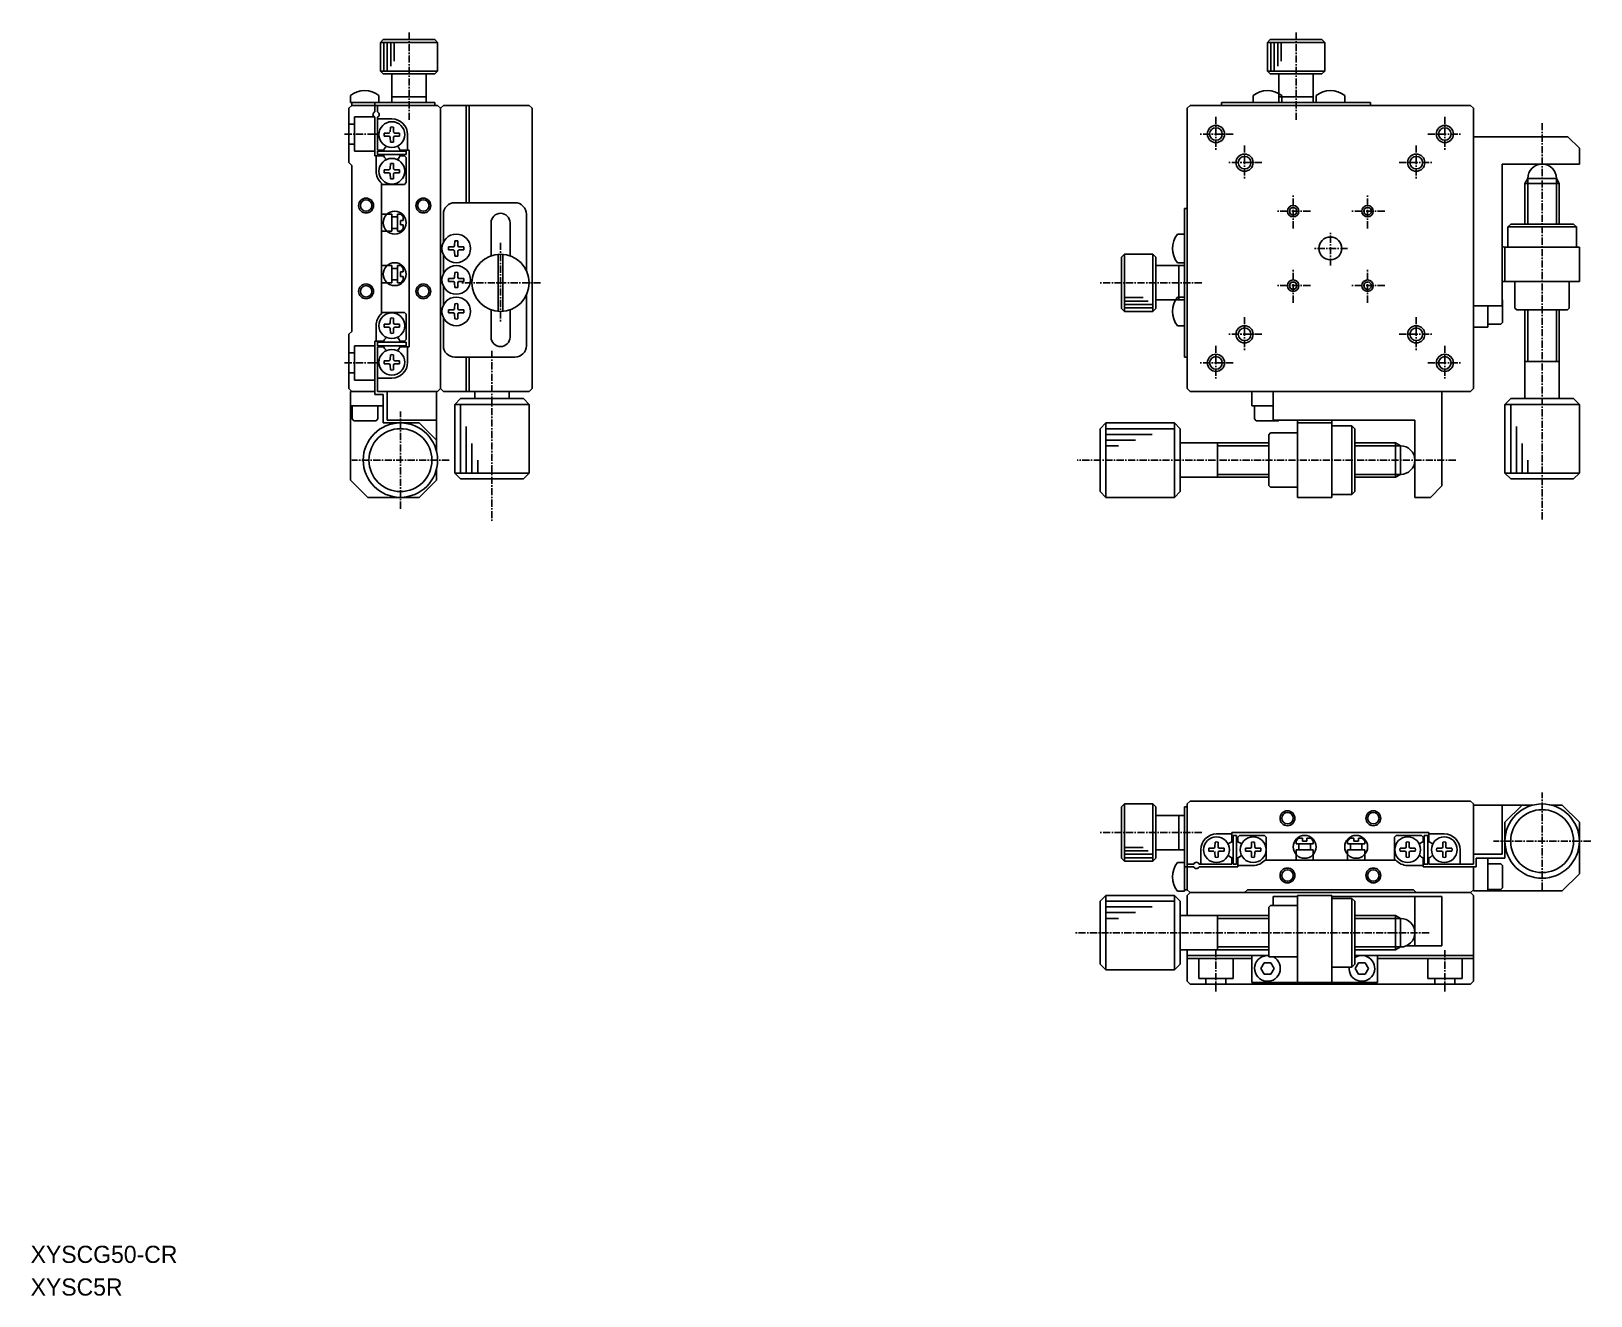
# Model space of a CAD drawing. Extents: x 132 to 404, y 7 to 228.
import ezdxf

# ---------------------------------------------------------------- set-up
doc = ezdxf.new("R2010")
doc.units = 0
doc.linetypes.add('CENTER', pattern=[2, 1.25, -0.25, 0.25, -0.25])
doc.layers.get('0').update_dxf_attribs({"linetype": 'CONTINUOUS'})
doc.layers.add('CENTER', color=1, linetype='CENTER')

msp = doc.modelspace()

# ---------------------------------------------------------------- linework, layer by layer
at = {"color": 7, "linetype": 'CONTINUOUS'}
for p, q in [((192.79, 225.67), (193.29, 226.17)), ((192.79, 220.67), (192.79, 225.67)), ((202.29, 226.17), (193.29, 226.17)), ((202.29, 226.17), (202.79, 225.67)), ((202.79, 220.67), (202.79, 225.67)), ((347.79, 225.67), (348.29, 226.17)), ((347.79, 220.67), (347.79, 225.67)), ((357.29, 226.17), (348.29, 226.17)), ((357.29, 226.17), (357.79, 225.67)), ((357.79, 220.67), (357.79, 225.67)), ((193.29, 220.17), (192.79, 220.67)), ((202.29, 220.17), (193.29, 220.17)), ((194.79, 215.17), (194.79, 220.17)), ((200.79, 215.17), (200.79, 220.17)), ((202.79, 220.67), (202.29, 220.17)), ((348.29, 220.17), (347.79, 220.67)), ((357.29, 220.17), (348.29, 220.17)), ((349.79, 215.17), (349.79, 220.17)), ((355.79, 215.17), (355.79, 220.17)), ((357.79, 220.67), (357.29, 220.17)), ((187.54, 215.17), (187.54, 216.39)), ((192.54, 215.17), (192.54, 216.39)), ((200.79, 216.17), (194.79, 216.17)), ((345.29, 215.17), (345.29, 216.39)), ((355.79, 216.17), (349.79, 216.17)), ((350.29, 215.17), (350.29, 216.39)), ((356.29, 215.17), (356.29, 216.39)), ((361.29, 215.17), (361.29, 216.39)), ((187.29, 214.17), (187.79, 214.67)), ((187.29, 214.17), (187.29, 204.67)), ((187.54, 215.17), (202.29, 215.17)), ((187.79, 215.17), (187.79, 214.67)), ((191.79, 214.67), (187.79, 214.67)), ((191.79, 215.17), (191.79, 213.53)), ((202.79, 214.67), (191.79, 214.67)), ((191.79, 205.87), (191.79, 212.61)), ((192.29, 214.67), (192.29, 213.53)), ((192.29, 206.87), (192.29, 212.61)), ((192.79, 214.67), (202.79, 214.67)), ((202.29, 215.17), (202.29, 214.67)), ((202.79, 214.67), (203.29, 214.17)), ((203.29, 214.17), (203.79, 214.67)), ((203.29, 214.17), (203.79, 214.67)), ((203.29, 214.17), (203.29, 165.17)), ((203.29, 214.17), (203.29, 204.67)), ((203.79, 214.67), (218.79, 214.67)), ((207.79, 214.67), (207.79, 197.67)), ((208.29, 214.67), (208.29, 197.67)), ((219.29, 214.17), (218.79, 214.67)), ((219.29, 165.17), (219.29, 214.17)), ((334.29, 214.67), (333.79, 214.17)), ((333.79, 214.17), (333.79, 165.17)), ((334.29, 214.67), (383.29, 214.67)), ((365.79, 215.17), (339.79, 215.17)), ((339.79, 215.17), (339.79, 214.67)), ((365.79, 215.17), (365.79, 214.67)), ((383.79, 214.17), (383.29, 214.67)), ((383.79, 165.17), (383.79, 214.17)), ((194.79, 212.32), (192.29, 212.32)), ((194.29, 209.84), (193.46, 209.83)), ((194.29, 209.84), (194.45, 209.92)), ((194.51, 210.05), (194.53, 210.89)), ((195.06, 210.05), (195.05, 210.89)), ((195.06, 210.05), (195.12, 209.92)), ((195.29, 209.84), (195.12, 209.92)), ((195.29, 209.84), (196.11, 209.83)), ((194.29, 209.3), (193.46, 209.31)), ((194.29, 209.3), (194.45, 209.22)), ((194.51, 209.09), (194.45, 209.22)), ((194.51, 209.09), (194.53, 208.25)), ((195.06, 209.09), (195.05, 208.25)), ((195.06, 209.09), (195.12, 209.22)), ((195.29, 209.3), (195.12, 209.22)), ((195.29, 209.3), (196.11, 209.31)), ((197.54, 209.57), (197.54, 206.87)), ((400.29, 209.17), (383.79, 209.17)), ((402.29, 207.17), (400.29, 209.17)), ((402.29, 207.17), (402.29, 204.42)), ((187.29, 204.67), (187.79, 204.17)), ((191.79, 205.87), (193.37, 205.87)), ((192.04, 203.17), (192.04, 205.87)), ((192.29, 206.87), (193.37, 206.87)), ((192.29, 206.67), (197.29, 206.67)), ((192.29, 206.67), (192.29, 206.07)), ((192.29, 206.07), (197.29, 206.07)), ((194.51, 203.65), (194.53, 204.49)), ((195.06, 203.65), (195.05, 204.49)), ((197.79, 206.87), (196.2, 206.87)), ((196.99, 205.87), (196.2, 205.87)), ((197.29, 205.57), (196.99, 205.87)), ((197.29, 206.07), (197.29, 206.67)), ((197.29, 201.17), (197.29, 205.57)), ((197.79, 172.47), (197.79, 206.87)), ((388.79, 204.42), (388.79, 179.67)), ((388.79, 204.42), (402.29, 204.42)), ((187.79, 204.17), (187.79, 175.17)), ((194.29, 203.44), (193.46, 203.43)), ((194.29, 202.9), (193.46, 202.91)), ((194.29, 203.44), (194.45, 203.52)), ((194.29, 202.9), (194.45, 202.82)), ((194.51, 203.65), (194.45, 203.52)), ((194.51, 202.69), (194.45, 202.82)), ((194.51, 202.69), (194.53, 201.85)), ((195.06, 202.69), (195.05, 201.85)), ((195.06, 203.65), (195.12, 203.52)), ((195.06, 202.69), (195.12, 202.82)), ((195.29, 203.44), (195.12, 203.52)), ((195.29, 202.9), (195.12, 202.82)), ((195.29, 203.44), (196.11, 203.43)), ((195.29, 202.9), (196.11, 202.91)), ((392.79, 201.05), (393.29, 201.92)), ((393.29, 201.92), (398.29, 201.92)), ((398.79, 201.05), (398.29, 201.92)), ((192.99, 178.25), (192.99, 201.09)), ((196.99, 200.87), (192.99, 200.87)), ((197.29, 201.17), (196.99, 200.87)), ((392.79, 201.05), (392.79, 193.92)), ((392.79, 201.05), (398.79, 201.05)), ((398.79, 201.05), (398.79, 193.92)), ((216.29, 197.67), (205.79, 197.67)), ((333.29, 196.67), (333.29, 170.67)), ((333.29, 196.67), (333.79, 196.67)), ((192.99, 195.67), (194.79, 195.67)), ((194.79, 195.67), (194.79, 192.67)), ((195.79, 195.17), (194.79, 195.17)), ((195.79, 195.67), (195.79, 192.67)), ((196.29, 195.67), (195.79, 195.67)), ((196.29, 195.67), (196.79, 195.17)), ((196.29, 193.77), (196.29, 194.57)), ((196.79, 194.57), (196.29, 194.57)), ((196.79, 193.77), (196.29, 193.77)), ((196.79, 194.57), (196.79, 195.17)), ((196.79, 193.17), (196.79, 193.77)), ((203.79, 195.67), (203.79, 190.76)), ((203.79, 194.67), (203.79, 190.76)), ((212.14, 188.31), (212.14, 194.17)), ((215.44, 188.45), (215.44, 194.17)), ((218.29, 195.67), (218.29, 185.85)), ((390.29, 193.92), (389.79, 193.42)), ((401.29, 193.92), (390.29, 193.92)), ((401.29, 193.92), (401.79, 193.42)), ((194.79, 192.67), (192.99, 192.67)), ((194.79, 193.17), (195.79, 193.17)), ((196.29, 192.67), (195.79, 192.67)), ((196.29, 192.67), (196.79, 193.17)), ((205.76, 190.17), (205.78, 190.99)), ((206.31, 190.17), (206.3, 190.99)), ((333.29, 192.17), (332.07, 192.17)), ((389.79, 193.42), (389.79, 189.92)), ((401.79, 193.42), (401.79, 189.92)), ((203.79, 188.58), (203.79, 185.26)), ((205.55, 189.94), (204.71, 189.93)), ((205.55, 189.4), (204.71, 189.41)), ((205.55, 189.94), (205.69, 190)), ((205.55, 189.4), (205.69, 189.34)), ((205.76, 190.17), (205.69, 190)), ((205.76, 189.17), (205.69, 189.34)), ((205.76, 189.17), (205.78, 188.35)), ((206.31, 189.17), (206.3, 188.35)), ((206.31, 190.17), (206.38, 190)), ((206.31, 189.17), (206.38, 189.34)), ((206.52, 189.94), (206.38, 190)), ((206.52, 189.4), (206.38, 189.34)), ((206.52, 189.94), (207.36, 189.93)), ((206.52, 189.4), (207.36, 189.41)), ((213.39, 178.69), (213.39, 188.65)), ((214.19, 178.69), (214.19, 188.65)), ((322.29, 188.17), (322.79, 188.67)), ((322.29, 188.17), (322.29, 179.17)), ((327.79, 188.67), (322.79, 188.67)), ((327.79, 188.67), (328.29, 188.17)), ((328.29, 188.17), (328.29, 179.17)), ((389.29, 189.92), (402.29, 189.92)), ((389.29, 189.92), (389.29, 183.92)), ((402.29, 183.92), (402.29, 189.92)), ((194.79, 186.67), (192.99, 186.67)), ((194.79, 183.67), (194.79, 186.67)), ((194.79, 186.17), (195.79, 186.17)), ((196.29, 186.67), (195.79, 186.67)), ((195.79, 183.67), (195.79, 186.67)), ((196.29, 186.67), (196.79, 186.17)), ((196.79, 185.57), (196.29, 185.57)), ((196.29, 185.57), (196.29, 184.77)), ((196.79, 186.17), (196.79, 185.57)), ((205.76, 184.67), (205.78, 185.49)), ((206.31, 184.67), (206.3, 185.49)), ((333.29, 186.67), (328.29, 186.67)), ((333.29, 187.17), (332.07, 187.17)), ((332.29, 186.67), (332.29, 180.67)), ((192.99, 183.67), (194.79, 183.67)), ((195.79, 184.17), (194.79, 184.17)), ((196.29, 183.67), (195.79, 183.67)), ((196.79, 184.77), (196.29, 184.77)), ((196.29, 183.67), (196.79, 184.17)), ((196.79, 184.77), (196.79, 184.17)), ((203.79, 183.08), (203.79, 179.76)), ((205.55, 184.44), (204.71, 184.43)), ((205.55, 183.9), (204.71, 183.91)), ((205.55, 184.44), (205.69, 184.5)), ((205.55, 183.9), (205.69, 183.84)), ((205.76, 184.67), (205.69, 184.5)), ((205.76, 183.67), (205.69, 183.84)), ((205.76, 183.67), (205.78, 182.85)), ((206.31, 183.67), (206.3, 182.85)), ((206.31, 184.67), (206.38, 184.5)), ((206.31, 183.67), (206.38, 183.84)), ((206.52, 184.44), (206.38, 184.5)), ((206.52, 183.9), (206.38, 183.84)), ((206.52, 184.44), (207.36, 184.43)), ((206.52, 183.9), (207.36, 183.91)), ((389.29, 183.92), (402.29, 183.92)), ((391.04, 179.22), (391.04, 183.92)), ((400.54, 179.22), (400.54, 183.92)), ((205.76, 179.17), (205.78, 179.99)), ((206.31, 179.17), (206.3, 179.99)), ((218.29, 181.49), (218.29, 172.67)), ((333.29, 180.67), (328.29, 180.67)), ((333.29, 181.17), (332.07, 181.17)), ((388.89, 180.62), (388.79, 180.72)), ((388.89, 180.62), (388.89, 176.72)), ((196.99, 178.47), (192.99, 178.47)), ((194.51, 176.65), (194.53, 177.49)), ((195.06, 176.65), (195.05, 177.49)), ((197.29, 178.17), (196.99, 178.47)), ((197.29, 178.17), (197.29, 173.77)), ((203.79, 177.58), (203.79, 172.67)), ((205.55, 178.94), (204.71, 178.93)), ((205.55, 178.4), (204.71, 178.41)), ((205.55, 178.94), (205.69, 179)), ((205.55, 178.4), (205.69, 178.34)), ((205.76, 179.17), (205.69, 179)), ((205.76, 178.17), (205.69, 178.34)), ((205.76, 178.17), (205.78, 177.35)), ((206.31, 178.17), (206.3, 177.35)), ((206.31, 179.17), (206.38, 179)), ((206.31, 178.17), (206.38, 178.34)), ((206.52, 178.94), (206.38, 179)), ((206.52, 178.4), (206.38, 178.34)), ((206.52, 178.94), (207.36, 178.93)), ((206.52, 178.4), (207.36, 178.41)), ((212.14, 174.17), (212.14, 179.02)), ((215.44, 174.17), (215.44, 178.88)), ((322.79, 178.67), (322.29, 179.17)), ((327.79, 178.67), (322.79, 178.67)), ((328.29, 179.17), (327.79, 178.67)), ((388.79, 179.67), (383.79, 179.67)), ((386.29, 179.67), (386.29, 175.92)), ((391.34, 178.92), (391.04, 179.22)), ((391.34, 178.92), (400.24, 178.92)), ((392.79, 169.92), (392.79, 178.92)), ((398.79, 169.92), (398.79, 178.92)), ((400.24, 178.92), (400.54, 179.22)), ((187.29, 174.67), (187.79, 175.17)), ((187.29, 165.17), (187.29, 174.67)), ((192.04, 176.17), (192.04, 173.47)), ((194.29, 176.44), (193.46, 176.43)), ((194.29, 175.9), (193.46, 175.91)), ((194.29, 176.44), (194.45, 176.52)), ((194.29, 175.9), (194.45, 175.82)), ((194.51, 176.65), (194.45, 176.52)), ((194.51, 175.69), (194.45, 175.82)), ((194.51, 175.69), (194.53, 174.85)), ((195.06, 175.69), (195.05, 174.85)), ((195.06, 176.65), (195.12, 176.52)), ((195.06, 175.69), (195.12, 175.82)), ((195.29, 176.44), (195.12, 176.52)), ((195.29, 175.9), (195.12, 175.82)), ((195.29, 176.44), (196.11, 176.43)), ((195.29, 175.9), (196.11, 175.91)), ((203.29, 165.17), (203.29, 174.67)), ((333.29, 176.17), (332.07, 176.17)), ((386.29, 175.92), (383.79, 175.92)), ((386.29, 176.42), (388.59, 176.42)), ((388.59, 176.42), (388.89, 176.72)), ((191.79, 173.47), (193.37, 173.47)), ((191.79, 164.17), (191.79, 173.47)), ((192.29, 173.27), (197.29, 173.27)), ((192.29, 172.67), (192.29, 173.27)), ((192.29, 172.67), (197.29, 172.67)), ((192.29, 172.47), (193.37, 172.47)), ((192.29, 172.47), (192.29, 164.67)), ((196.99, 173.47), (196.2, 173.47)), ((197.79, 172.47), (196.2, 172.47)), ((196.99, 173.47), (197.29, 173.77)), ((197.29, 173.27), (197.29, 172.67)), ((197.54, 169.77), (197.54, 172.47)), ((194.29, 170.04), (193.46, 170.03)), ((194.29, 169.5), (193.46, 169.51)), ((194.29, 170.04), (194.45, 170.12)), ((194.29, 169.5), (194.45, 169.42)), ((194.51, 170.25), (194.45, 170.12)), ((194.51, 169.29), (194.45, 169.42)), ((194.51, 170.25), (194.53, 171.09)), ((194.51, 169.29), (194.53, 168.45)), ((195.06, 170.25), (195.05, 171.09)), ((195.06, 169.29), (195.05, 168.45)), ((195.06, 170.25), (195.12, 170.12)), ((195.06, 169.29), (195.12, 169.42)), ((195.29, 170.04), (195.12, 170.12)), ((195.29, 169.5), (195.12, 169.42)), ((195.29, 170.04), (196.11, 170.03)), ((195.29, 169.5), (196.11, 169.51)), ((216.29, 170.67), (205.79, 170.67)), ((207.79, 164.67), (207.79, 170.67)), ((208.29, 170.67), (208.29, 164.67)), ((333.29, 170.67), (333.79, 170.67)), ((392.79, 169.92), (392.79, 163.42)), ((398.79, 169.92), (392.79, 169.92)), ((398.79, 169.92), (398.79, 163.42)), ((194.79, 167.02), (192.29, 167.02)), ((187.29, 165.17), (187.79, 164.67)), ((187.59, 149.17), (187.59, 164.67)), ((187.59, 164.67), (191.79, 164.67)), ((191.79, 164.17), (193.29, 164.17)), ((202.79, 164.67), (192.29, 164.67)), ((193.29, 159.17), (193.29, 164.17)), ((193.99, 159.67), (193.99, 164.67)), ((202.59, 164.67), (202.59, 154.27)), ((202.79, 164.67), (203.29, 165.17)), ((203.29, 165.17), (203.79, 164.67)), ((203.79, 164.67), (203.29, 165.17)), ((203.79, 164.67), (218.79, 164.67)), ((209.29, 164.67), (209.29, 163.42)), ((215.29, 164.67), (215.29, 163.42)), ((219.29, 165.17), (218.79, 164.67)), ((333.79, 165.17), (334.29, 164.67)), ((383.29, 164.67), (334.29, 164.67)), ((345.04, 162.17), (345.04, 164.67)), ((348.79, 159.67), (348.79, 164.67)), ((378.29, 148.17), (378.29, 164.67)), ((383.29, 164.67), (383.79, 165.17)), ((193.29, 162.17), (187.59, 162.17)), ((187.84, 162.17), (187.84, 159.87)), ((192.34, 162.17), (192.34, 159.87)), ((206.79, 163.42), (205.79, 162.42)), ((205.79, 150.42), (205.79, 162.42)), ((206.79, 163.42), (217.79, 163.42)), ((217.79, 163.42), (218.79, 162.42)), ((218.79, 150.42), (218.79, 162.42)), ((348.79, 162.17), (345.04, 162.17)), ((345.54, 162.17), (345.54, 159.87)), ((390.29, 163.42), (389.29, 162.42)), ((389.29, 150.42), (389.29, 162.42)), ((390.29, 163.42), (401.29, 163.42)), ((401.29, 163.42), (402.29, 162.42)), ((402.29, 150.42), (402.29, 162.42)), ((188.14, 159.57), (187.84, 159.87)), ((188.14, 159.57), (192.04, 159.57)), ((192.34, 159.87), (192.04, 159.57)), ((199.59, 159.17), (193.29, 159.17)), ((193.99, 159.67), (202.59, 159.67)), ((199.59, 159.17), (202.59, 156.17)), ((318.54, 158.17), (319.54, 159.17)), ((318.54, 147.17), (318.54, 158.17)), ((319.54, 159.17), (331.54, 159.17)), ((332.54, 158.17), (331.54, 159.17)), ((332.54, 158.17), (332.54, 147.17)), ((345.54, 159.87), (345.84, 159.57)), ((349.74, 159.57), (345.84, 159.57)), ((373.54, 159.67), (348.79, 159.67)), ((349.74, 159.57), (349.84, 159.67)), ((353.04, 159.17), (353.04, 146.17)), ((359.04, 159.17), (353.04, 159.17)), ((359.04, 159.17), (359.04, 146.17)), ((362.54, 158.67), (359.04, 158.67)), ((363.04, 158.17), (362.54, 158.67)), ((363.04, 147.17), (363.04, 158.17)), ((373.54, 159.67), (373.54, 146.17)), ((339.04, 155.67), (332.54, 155.67)), ((339.04, 149.67), (339.04, 155.67)), ((339.04, 155.67), (348.04, 155.67)), ((348.04, 157.12), (348.34, 157.42)), ((348.04, 157.12), (348.04, 148.22)), ((348.34, 157.42), (353.04, 157.42)), ((370.18, 155.67), (363.04, 155.67)), ((370.18, 155.67), (370.18, 149.67)), ((370.18, 155.67), (371.04, 155.17)), ((371.04, 155.17), (371.04, 150.17)), ((202.59, 151.07), (202.59, 149.17)), ((206.79, 149.42), (205.79, 150.42)), ((217.79, 149.42), (218.79, 150.42)), ((370.18, 149.67), (371.04, 150.17)), ((390.29, 149.42), (389.29, 150.42)), ((401.29, 149.42), (402.29, 150.42)), ((187.59, 149.17), (190.59, 146.17)), ((199.59, 146.17), (202.59, 149.17)), ((217.79, 149.42), (206.79, 149.42)), ((318.54, 147.17), (319.54, 146.17)), ((332.54, 147.17), (331.54, 146.17)), ((339.04, 149.67), (332.54, 149.67)), ((339.04, 149.67), (348.04, 149.67)), ((348.04, 148.22), (348.34, 147.92)), ((348.34, 147.92), (353.04, 147.92)), ((363.04, 147.17), (362.54, 146.67)), ((370.18, 149.67), (363.04, 149.67)), ((376.29, 146.17), (378.29, 148.17)), ((401.29, 149.42), (390.29, 149.42)), ((199.59, 146.17), (190.59, 146.17)), ((319.54, 146.17), (331.54, 146.17)), ((353.04, 146.17), (359.04, 146.17)), ((362.54, 146.67), (359.04, 146.67)), ((376.29, 146.17), (373.54, 146.17)), ((333.79, 92.58), (334.29, 93.08)), ((334.29, 93.08), (383.29, 93.08)), ((383.79, 92.58), (383.29, 93.08)), ((322.29, 92.08), (322.79, 92.58)), ((322.29, 92.08), (322.29, 83.08)), ((327.79, 92.58), (322.79, 92.58)), ((327.79, 92.58), (328.29, 92.08)), ((328.29, 92.08), (328.29, 83.08)), ((333.29, 90.58), (328.29, 90.58)), ((332.29, 90.58), (332.29, 84.58)), ((333.29, 77.33), (333.29, 92.08)), ((333.29, 92.08), (333.79, 92.08)), ((333.79, 92.58), (333.79, 81.58)), ((333.79, 82.58), (333.79, 92.58)), ((383.79, 92.58), (383.79, 82.08)), ((383.79, 92.38), (394.19, 92.38)), ((388.79, 83.78), (388.79, 92.38)), ((389.29, 89.38), (392.29, 92.38)), ((397.39, 92.38), (399.29, 92.38)), ((402.29, 89.38), (399.29, 92.38)), ((338.89, 87.33), (341.59, 87.33)), ((375.99, 87.58), (341.59, 87.58)), ((341.59, 87.58), (341.59, 86)), ((375.99, 87.58), (375.99, 86)), ((378.69, 87.33), (375.99, 87.33)), ((389.29, 89.38), (389.29, 83.08)), ((402.29, 89.38), (402.29, 80.38)), ((333.29, 84.58), (328.29, 84.58)), ((336.14, 84.58), (336.14, 82.08)), ((338.41, 84.86), (337.57, 84.84)), ((338.41, 84.86), (338.55, 84.92)), ((338.62, 85.08), (338.55, 84.92)), ((338.62, 85.08), (338.63, 85.91)), ((339.17, 85.08), (339.15, 85.91)), ((339.17, 85.08), (339.24, 84.92)), ((339.38, 84.86), (339.24, 84.92)), ((339.38, 84.86), (340.22, 84.84)), ((341.79, 82.08), (341.79, 87.08)), ((342.39, 87.08), (341.79, 87.08)), ((342.39, 82.08), (342.39, 87.08)), ((342.89, 87.08), (342.59, 86.78)), ((342.59, 86.78), (342.59, 86)), ((347.29, 87.08), (342.89, 87.08)), ((344.81, 84.86), (343.97, 84.84)), ((344.81, 84.86), (344.95, 84.92)), ((345.02, 85.08), (344.95, 84.92)), ((345.02, 85.08), (345.03, 85.91)), ((345.57, 85.08), (345.55, 85.91)), ((345.57, 85.08), (345.64, 84.92)), ((345.78, 84.86), (345.64, 84.92)), ((345.78, 84.86), (346.62, 84.84)), ((347.29, 87.08), (347.59, 86.78)), ((347.59, 86.78), (347.59, 82.78)), ((352.79, 86.08), (353.29, 86.58)), ((352.79, 86.08), (352.79, 85.58)), ((352.79, 85.58), (355.79, 85.58)), ((352.79, 84.58), (355.79, 84.58)), ((352.79, 82.78), (352.79, 84.58)), ((353.89, 86.58), (353.29, 86.58)), ((353.29, 85.58), (353.29, 84.58)), ((353.89, 86.58), (353.89, 86.08)), ((354.69, 86.08), (353.89, 86.08)), ((355.29, 86.58), (354.69, 86.58)), ((354.69, 86.58), (354.69, 86.08)), ((355.79, 86.08), (355.29, 86.58)), ((355.29, 84.58), (355.29, 85.58)), ((355.79, 86.08), (355.79, 85.58)), ((355.79, 84.58), (355.79, 82.78)), ((361.79, 86.08), (362.29, 86.58)), ((361.79, 86.08), (361.79, 85.58)), ((364.79, 85.58), (361.79, 85.58)), ((364.79, 84.58), (361.79, 84.58)), ((361.79, 84.58), (361.79, 82.78)), ((362.29, 86.58), (362.89, 86.58)), ((362.29, 84.58), (362.29, 85.58)), ((362.89, 86.58), (362.89, 86.08)), ((362.89, 86.08), (363.69, 86.08)), ((363.69, 86.58), (364.29, 86.58)), ((363.69, 86.58), (363.69, 86.08)), ((364.79, 86.08), (364.29, 86.58)), ((364.29, 85.58), (364.29, 84.58)), ((364.79, 86.08), (364.79, 85.58)), ((364.79, 82.78), (364.79, 84.58)), ((370.29, 87.08), (369.99, 86.78)), ((369.99, 86.78), (369.99, 82.78)), ((370.29, 87.08), (374.69, 87.08)), ((371.81, 84.86), (370.97, 84.84)), ((371.81, 84.86), (371.95, 84.92)), ((372.02, 85.08), (371.95, 84.92)), ((372.02, 85.08), (372.03, 85.91)), ((372.57, 85.08), (372.55, 85.91)), ((372.57, 85.08), (372.64, 84.92)), ((372.78, 84.86), (372.64, 84.92)), ((372.78, 84.86), (373.62, 84.84)), ((374.99, 86.78), (374.69, 87.08)), ((374.99, 86.78), (374.99, 86)), ((375.19, 82.08), (375.19, 87.08)), ((375.19, 87.08), (375.79, 87.08)), ((375.79, 82.08), (375.79, 87.08)), ((378.21, 84.86), (377.37, 84.84)), ((378.21, 84.86), (378.35, 84.92)), ((378.42, 85.08), (378.35, 84.92)), ((378.42, 85.08), (378.43, 85.91)), ((378.97, 85.08), (378.95, 85.91)), ((378.97, 85.08), (379.04, 84.92)), ((379.18, 84.86), (379.04, 84.92)), ((379.18, 84.86), (380.02, 84.84)), ((381.44, 84.58), (381.44, 82.08)), ((322.79, 82.58), (322.29, 83.08)), ((327.79, 82.58), (322.79, 82.58)), ((328.29, 83.08), (327.79, 82.58)), ((333.29, 82.33), (332.07, 82.33)), ((333.79, 82.08), (334.94, 82.08)), ((341.59, 82.08), (335.85, 82.08)), ((338.41, 84.31), (337.57, 84.32)), ((338.62, 84.08), (338.55, 84.25)), ((338.62, 84.08), (338.63, 83.26)), ((339.17, 84.08), (339.15, 83.26)), ((339.17, 84.08), (339.24, 84.25)), ((339.38, 84.31), (339.24, 84.25)), ((339.38, 84.31), (340.22, 84.32)), ((341.59, 82.08), (341.59, 83.17)), ((341.79, 82.08), (342.39, 82.08)), ((342.59, 81.58), (342.59, 83.17)), ((345.29, 81.83), (342.59, 81.83)), ((344.81, 84.31), (343.97, 84.32)), ((344.81, 84.31), (344.95, 84.25)), ((345.02, 84.08), (344.95, 84.25)), ((345.02, 84.08), (345.03, 83.26)), ((345.57, 84.08), (345.55, 83.26)), ((345.57, 84.08), (345.64, 84.25)), ((345.78, 84.31), (345.64, 84.25)), ((345.78, 84.31), (346.62, 84.32)), ((370.21, 82.78), (347.37, 82.78)), ((371.81, 84.31), (370.97, 84.32)), ((371.81, 84.31), (371.95, 84.25)), ((372.02, 84.08), (371.95, 84.25)), ((372.02, 84.08), (372.03, 83.26)), ((372.29, 81.83), (374.99, 81.83)), ((372.57, 84.08), (372.55, 83.26)), ((372.57, 84.08), (372.64, 84.25)), ((372.78, 84.31), (372.64, 84.25)), ((372.78, 84.31), (373.62, 84.32)), ((374.99, 81.58), (374.99, 83.17)), ((375.79, 82.08), (375.19, 82.08)), ((375.99, 82.08), (375.99, 83.17)), ((375.99, 82.08), (383.79, 82.08)), ((378.21, 84.31), (377.37, 84.32)), ((378.21, 84.31), (378.35, 84.25)), ((378.42, 84.08), (378.35, 84.25)), ((378.42, 84.08), (378.43, 83.26)), ((378.97, 84.08), (378.95, 83.26)), ((378.97, 84.08), (379.04, 84.25)), ((379.18, 84.31), (379.04, 84.25)), ((379.18, 84.31), (380.02, 84.32)), ((388.79, 83.78), (383.79, 83.78)), ((389.29, 83.08), (384.29, 83.08)), ((384.29, 81.58), (384.29, 83.08)), ((386.29, 83.08), (386.29, 77.38)), ((386.29, 82.13), (388.59, 82.13)), ((388.59, 82.13), (388.89, 81.83)), ((388.89, 77.93), (388.89, 81.83)), ((333.29, 81.58), (334.94, 81.58)), ((333.79, 81.58), (333.79, 77.58)), ((342.59, 81.58), (335.85, 81.58)), ((384.29, 81.58), (374.99, 81.58)), ((383.79, 77.38), (383.79, 81.58)), ((399.29, 77.38), (402.29, 80.38)), ((318.54, 75.58), (319.54, 76.58)), ((319.54, 76.58), (331.54, 76.58)), ((332.54, 75.58), (331.54, 76.58)), ((333.29, 77.33), (332.07, 77.33)), ((333.29, 77.58), (333.79, 77.58)), ((334.29, 77.08), (333.79, 77.58)), ((334.29, 77.08), (333.79, 76.58)), ((333.79, 76.58), (333.79, 73.08)), ((334.29, 77.08), (383.29, 77.08)), ((334.29, 77.08), (343.79, 77.08)), ((343.79, 77.08), (344.29, 77.58)), ((344.29, 77.58), (373.29, 77.58)), ((353.04, 76.38), (348.79, 76.38)), ((348.79, 74.83), (348.79, 76.38)), ((353.04, 61.38), (353.04, 76.58)), ((353.04, 76.58), (359.04, 76.58)), ((359.04, 76.58), (359.04, 61.38)), ((378.29, 76.38), (359.04, 76.38)), ((373.79, 77.08), (373.29, 77.58)), ((373.54, 76.38), (373.54, 67.78)), ((383.29, 77.08), (373.79, 77.08)), ((378.29, 67.78), (378.29, 76.38)), ((383.29, 77.08), (383.79, 77.58)), ((383.29, 77.08), (383.79, 76.58)), ((399.29, 77.38), (383.79, 77.38)), ((383.79, 76.58), (383.79, 61.58)), ((386.29, 77.63), (388.59, 77.63)), ((388.89, 77.93), (388.59, 77.63)), ((318.54, 64.58), (318.54, 75.58)), ((332.54, 75.58), (332.54, 64.58)), ((348.04, 74.53), (348.34, 74.83)), ((348.04, 74.53), (348.04, 65.83)), ((348.34, 74.83), (353.04, 74.83)), ((362.54, 76.08), (359.04, 76.08)), ((363.04, 75.58), (362.54, 76.08)), ((363.04, 64.58), (363.04, 75.58)), ((348.04, 73.08), (332.54, 73.08)), ((339.04, 67.08), (339.04, 73.08)), ((370.18, 73.08), (363.04, 73.08)), ((370.18, 73.08), (370.18, 67.08)), ((370.18, 73.08), (371.04, 72.58)), ((371.04, 72.58), (371.04, 67.58)), ((348.04, 67.08), (332.54, 67.08)), ((333.79, 61.58), (333.79, 67.08)), ((348.04, 66.08), (333.79, 66.08)), ((345.04, 65.58), (333.79, 65.58)), ((345.04, 61.38), (345.04, 66.08)), ((348.04, 65.83), (353.04, 65.83)), ((370.18, 67.08), (363.04, 67.08)), ((383.79, 66.08), (363.04, 66.08)), ((367.04, 61.38), (367.04, 66.08)), ((383.79, 65.58), (367.04, 65.58)), ((370.18, 67.08), (371.04, 67.58)), ((378.29, 67.78), (372.02, 67.78)), ((318.54, 64.58), (319.54, 63.58)), ((319.54, 63.58), (331.54, 63.58)), ((332.54, 64.58), (331.54, 63.58)), ((346.64, 63.83), (347.22, 64.83)), ((347.22, 62.83), (346.64, 63.83)), ((347.22, 64.83), (348.37, 64.83)), ((348.37, 62.83), (347.22, 62.83)), ((348.37, 64.83), (348.95, 63.83)), ((348.95, 63.83), (348.37, 62.83)), ((362.54, 64.08), (359.04, 64.08)), ((363.04, 64.58), (362.54, 64.08)), ((363.72, 64.83), (363.14, 63.83)), ((363.14, 63.83), (363.72, 62.83)), ((364.87, 64.83), (363.72, 64.83)), ((363.72, 62.83), (364.87, 62.83)), ((365.45, 63.83), (364.87, 64.83)), ((364.87, 62.83), (365.45, 63.83)), ((334.29, 61.08), (333.79, 61.58)), ((334.29, 61.08), (333.79, 61.58)), ((383.29, 61.08), (334.29, 61.08)), ((367.04, 61.38), (345.04, 61.38)), ((383.29, 61.08), (383.79, 61.58)), ((383.79, 61.58), (383.29, 61.08))]:
    msp.add_line(p, q, dxfattribs=at)
at = {"color": 3, "linetype": 'CONTINUOUS'}
for p, q in [((202.79, 225.67), (192.79, 225.67)), ((193.39, 220.67), (193.39, 225.67)), ((193.99, 220.67), (193.99, 225.67)), ((194.59, 221.53), (194.59, 225.67)), ((195.19, 222.4), (195.19, 225.67)), ((357.79, 225.67), (347.79, 225.67)), ((348.39, 220.67), (348.39, 225.67)), ((348.99, 220.67), (348.99, 225.67)), ((349.59, 221.53), (349.59, 225.67)), ((350.19, 222.4), (350.19, 225.67)), ((202.79, 220.67), (192.79, 220.67)), ((357.79, 220.67), (347.79, 220.67)), ((188.29, 212.67), (188.29, 206.67)), ((188.29, 212.67), (191.79, 212.67)), ((188.29, 211.42), (187.29, 211.42)), ((188.29, 207.92), (187.29, 207.92)), ((188.29, 206.67), (191.79, 206.67)), ((393.29, 193.92), (393.29, 201.92)), ((398.29, 193.92), (398.29, 201.92)), ((389.79, 193.42), (401.79, 193.42)), ((322.79, 188.67), (322.79, 178.67)), ((327.79, 188.67), (327.79, 178.67)), ((326.06, 181.07), (322.79, 181.07)), ((326.93, 180.47), (322.79, 180.47)), ((327.79, 179.87), (322.79, 179.87)), ((327.79, 179.27), (322.79, 179.27)), ((393.29, 169.92), (393.29, 178.92)), ((398.29, 169.92), (398.29, 178.92)), ((188.29, 166.67), (188.29, 172.67)), ((188.29, 172.67), (191.79, 172.67)), ((188.29, 171.42), (187.29, 171.42)), ((188.29, 167.92), (187.29, 167.92)), ((188.29, 166.67), (191.79, 166.67)), ((205.79, 162.42), (218.79, 162.42)), ((206.79, 150.42), (206.79, 162.42)), ((389.29, 162.42), (402.29, 162.42)), ((390.29, 150.42), (390.29, 162.42)), ((207.79, 150.42), (207.79, 158.54)), ((319.54, 146.17), (319.54, 159.17)), ((319.54, 158.17), (331.54, 158.17)), ((331.54, 159.17), (331.54, 146.17)), ((362.54, 158.67), (362.54, 146.67)), ((391.29, 150.42), (391.29, 158.54)), ((208.79, 150.42), (208.79, 155.59)), ((319.54, 157.17), (327.66, 157.17)), ((319.54, 156.17), (324.71, 156.17)), ((392.29, 150.42), (392.29, 155.59)), ((209.79, 150.42), (209.79, 152.65)), ((319.54, 155.17), (321.78, 155.17)), ((339.04, 155.17), (348.04, 155.17)), ((363.04, 155.17), (371.04, 155.17)), ((393.29, 150.42), (393.29, 152.65)), ((218.79, 150.42), (205.79, 150.42)), ((339.04, 150.17), (348.04, 150.17)), ((363.04, 150.17), (371.04, 150.17)), ((402.29, 150.42), (389.29, 150.42)), ((322.79, 92.58), (322.79, 82.58)), ((327.79, 92.58), (327.79, 82.58)), ((326.06, 84.98), (322.79, 84.98)), ((326.93, 84.38), (322.79, 84.38)), ((327.79, 83.78), (322.79, 83.78)), ((327.79, 83.18), (322.79, 83.18)), ((319.54, 63.58), (319.54, 76.58)), ((331.54, 76.58), (331.54, 63.58)), ((319.54, 75.58), (331.54, 75.58)), ((319.54, 74.58), (327.66, 74.58)), ((319.54, 73.58), (324.71, 73.58)), ((362.54, 76.08), (362.54, 64.08)), ((319.54, 72.58), (321.78, 72.58)), ((339.04, 72.58), (348.04, 72.58)), ((363.04, 72.58), (371.04, 72.58)), ((335.79, 62.08), (335.79, 65.58)), ((339.04, 67.58), (348.04, 67.58)), ((341.79, 62.08), (341.79, 65.58)), ((363.04, 67.58), (371.04, 67.58)), ((375.79, 62.08), (375.79, 65.58)), ((381.79, 62.08), (381.79, 65.58)), ((341.79, 62.08), (335.79, 62.08)), ((337.04, 62.08), (337.04, 61.08)), ((340.54, 62.08), (340.54, 61.08)), ((381.79, 62.08), (375.79, 62.08)), ((377.04, 62.08), (377.04, 61.08)), ((380.54, 62.08), (380.54, 61.08))]:
    msp.add_line(p, q, dxfattribs=at)
at = {"color": 7, "linetype": 'CONTINUOUS'}
for centre, radius in [((194.79, 209.57), 2.25), ((338.79, 209.67), 1.1), ((378.79, 209.67), 1.1), ((194.79, 203.17), 2.25), ((343.79, 204.67), 1.1), ((373.79, 204.67), 1.1), ((190.29, 197.17), 1), ((200.29, 197.17), 1), ((352.29, 196.17), 1), ((365.29, 196.17), 1), ((206.04, 189.67), 2.5), ((358.79, 189.67), 2), ((213.79, 183.67), 5), ((206.04, 184.17), 2.5), ((190.29, 182.17), 1), ((200.29, 182.17), 1), ((352.29, 183.17), 1), ((365.29, 183.17), 1), ((206.04, 178.67), 2.5), ((194.79, 176.17), 2.25), ((343.79, 174.67), 1.1), ((373.79, 174.67), 1.1), ((194.79, 169.77), 2.25), ((338.79, 169.67), 1.1), ((378.79, 169.67), 1.1), ((196.29, 152.67), 6.5), ((351.29, 90.08), 1), ((366.29, 90.08), 1), ((395.79, 86.08), 6.5), ((338.89, 84.58), 2.25), ((345.29, 84.58), 2.25), ((372.29, 84.58), 2.25), ((378.69, 84.58), 2.25), ((351.29, 80.08), 1), ((366.29, 80.08), 1)]:
    msp.add_circle(centre, radius, dxfattribs=at)
at = {"color": 3, "linetype": 'CONTINUOUS'}
for centre, radius in [((338.79, 209.67), 1.5), ((378.79, 209.67), 1.5), ((343.79, 204.67), 1.5), ((373.79, 204.67), 1.5), ((190.29, 197.17), 1.3), ((200.29, 197.17), 1.3), ((352.29, 196.17), 0.65), ((365.29, 196.17), 0.65), ((195.29, 194.17), 2), ((195.29, 185.17), 2), ((190.29, 182.17), 1.3), ((200.29, 182.17), 1.3), ((352.29, 183.17), 0.65), ((365.29, 183.17), 0.65), ((343.79, 174.67), 1.5), ((373.79, 174.67), 1.5), ((338.79, 169.67), 1.5), ((378.79, 169.67), 1.5), ((196.29, 152.67), 5.5), ((351.29, 90.08), 1.3), ((366.29, 90.08), 1.3), ((395.79, 86.08), 5.5), ((354.29, 85.08), 2), ((363.29, 85.08), 2), ((351.29, 80.08), 1.3), ((366.29, 80.08), 1.3)]:
    msp.add_circle(centre, radius, dxfattribs=at)
at = {"color": 7, "linetype": 'CONTINUOUS'}
for centre, radius, start, end in [((190.04, 213.27), 4, 51.3178, 128.6822), ((347.79, 213.27), 4, 51.3178, 128.6822), ((358.79, 213.27), 4, 51.3178, 128.6822), ((191.99, 213.07), 0.5, 113.5782, 246.4218), ((192.09, 213.07), 0.5, 293.5782, 66.4218), ((194.79, 209.57), 1.35, 78.8959, 101.1041), ((194.79, 209.57), 2.75, 0, 90), ((194.79, 206.37), 1.5, 129.3129, 168.463), ((194.79, 209.57), 1.35, 168.8959, 191.1041), ((194.79, 209.57), 1.35, 258.8959, 281.1041), ((194.79, 206.37), 1.5, 11.537, 50.6871), ((194.79, 209.57), 1.35, 348.8959, 11.1041), ((194.79, 206.37), 1.5, 191.537, 230.6871), ((194.79, 203.17), 1.35, 78.8959, 101.1041), ((194.79, 206.37), 1.5, 309.3129, 348.463), ((395.79, 201.92), 2.5, 0, 180), ((194.79, 203.17), 2.75, 180, 229.1149), ((194.79, 203.17), 1.35, 168.8959, 191.1041), ((194.79, 203.17), 1.35, 258.8959, 281.1041), ((194.79, 203.17), 1.35, 348.8959, 11.1041), ((205.79, 195.67), 2, 90, 180), ((216.29, 195.67), 2, 0, 90), ((213.79, 194.17), 1.65, 0, 180), ((206.04, 189.67), 1.35, 78.8959, 101.1041), ((335.19, 189.67), 4, 141.3178, 218.6822), ((206.04, 189.67), 1.35, 168.8959, 191.1041), ((206.04, 189.67), 1.35, 258.8959, 281.1041), ((206.04, 189.67), 1.35, 348.8959, 11.1041), ((389.29, 192.92), 3, 260.4059, 270), ((206.04, 184.17), 1.35, 78.8959, 101.1041), ((206.04, 184.17), 1.35, 168.8959, 191.1041), ((206.04, 184.17), 1.35, 258.8959, 281.1041), ((206.04, 184.17), 1.35, 348.8959, 11.1041), ((389.29, 180.92), 3, 90, 99.5941), ((206.04, 178.67), 1.35, 78.8959, 101.1041), ((335.19, 178.67), 4, 141.3178, 218.6822), ((194.79, 176.17), 2.75, 130.8851, 180), ((194.79, 176.17), 1.35, 78.8959, 101.1041), ((206.04, 178.67), 1.35, 168.8959, 191.1041), ((206.04, 178.67), 1.35, 258.8959, 281.1041), ((206.04, 178.67), 1.35, 348.8959, 11.1041), ((194.79, 176.17), 1.35, 168.8959, 191.1041), ((194.79, 176.17), 1.35, 258.8959, 281.1041), ((194.79, 176.17), 1.35, 348.8959, 11.1041), ((194.79, 172.97), 1.5, 129.3129, 168.463), ((194.79, 172.97), 1.5, 191.537, 230.6872), ((194.79, 172.97), 1.5, 11.537, 50.6871), ((194.79, 172.97), 1.5, 309.3129, 348.463), ((205.79, 172.67), 2, 180, 270), ((213.79, 174.17), 1.65, 180, 0), ((216.29, 172.67), 2, 270, 0), ((194.79, 169.77), 1.35, 168.8959, 191.1041), ((194.79, 169.77), 1.35, 78.8959, 101.1041), ((194.79, 169.77), 2.75, 270, 0), ((194.79, 169.77), 1.35, 348.8959, 11.1041), ((194.79, 169.77), 1.35, 258.8959, 281.1041), ((350.04, 159.17), 3, 0, 9.5941), ((362.04, 159.17), 3, 170.4059, 180), ((371.04, 152.67), 2.5, 270, 90), ((338.89, 84.58), 2.75, 90, 180), ((378.69, 84.58), 2.75, 0, 90), ((338.89, 84.58), 1.35, 168.8959, 191.1041), ((338.89, 84.58), 1.35, 78.8959, 101.1041), ((338.89, 84.58), 1.35, 348.8959, 11.1041), ((342.09, 84.58), 1.5, 101.537, 140.6871), ((342.09, 84.58), 1.5, 39.3129, 78.463), ((345.29, 84.58), 1.35, 168.8959, 191.1041), ((345.29, 84.58), 1.35, 78.8959, 101.1041), ((345.29, 84.58), 1.35, 348.8959, 11.1041), ((372.29, 84.58), 1.35, 168.8959, 191.1041), ((372.29, 84.58), 1.35, 78.8959, 101.1041), ((372.29, 84.58), 1.35, 348.8959, 11.1041), ((375.49, 84.58), 1.5, 101.537, 140.6871), ((375.49, 84.58), 1.5, 39.3129, 78.463), ((378.69, 84.58), 1.35, 168.8959, 191.1041), ((378.69, 84.58), 1.35, 78.8959, 101.1041), ((378.69, 84.58), 1.35, 348.8959, 11.1041), ((335.19, 79.83), 4, 141.3178, 218.6822), ((335.39, 81.88), 0.5, 23.5782, 156.4218), ((338.89, 84.58), 1.35, 258.8959, 281.1041), ((342.09, 84.58), 1.5, 219.3129, 258.463), ((342.09, 84.58), 1.5, 281.537, 320.6871), ((345.29, 84.58), 1.35, 258.8959, 281.1041), ((345.29, 84.58), 2.75, 270, 319.1149), ((372.29, 84.58), 2.75, 220.8851, 270), ((372.29, 84.58), 1.35, 258.8959, 281.1041), ((375.49, 84.58), 1.5, 219.3129, 258.463), ((375.49, 84.58), 1.5, 281.537, 320.6872), ((378.69, 84.58), 1.35, 258.8959, 281.1041), ((335.39, 81.78), 0.5, 203.5782, 336.4218), ((371.04, 70.08), 2.5, 270, 90), ((347.79, 63.83), 2.25, 83.6206, 62.734), ((364.29, 63.83), 2.25, 173.6206, 123.749)]:
    msp.add_arc(centre, radius, start, end, dxfattribs=at)
at = {"layer": 'CENTER', "color": 1, "linetype": 'CENTER'}
for p, q in [((197.79, 212.15), (197.79, 227.64)), ((352.79, 212.15), (352.79, 227.5)), ((338.79, 212.67), (338.79, 206.67)), ((378.79, 212.67), (378.79, 206.67)), ((395.79, 211.57), (395.79, 142.09)), ((186.52, 209.67), (192.27, 209.67)), ((341.79, 209.67), (335.79, 209.67)), ((343.79, 207.67), (343.79, 201.67)), ((373.79, 207.67), (373.79, 201.67)), ((375.79, 209.67), (381.79, 209.67)), ((346.79, 204.67), (340.79, 204.67)), ((370.79, 204.67), (376.79, 204.67)), ((352.29, 193.17), (352.29, 199.17)), ((365.29, 193.17), (365.29, 199.17)), ((355.29, 196.17), (349.29, 196.17)), ((368.29, 196.17), (362.29, 196.17)), ((358.79, 186.67), (358.79, 192.67)), ((213.79, 190.67), (213.79, 176.67)), ((361.79, 189.67), (355.79, 189.67)), ((352.29, 180.17), (352.29, 186.17)), ((365.29, 180.17), (365.29, 186.17)), ((220.79, 183.67), (206.79, 183.67)), ((336.32, 183.67), (318.43, 183.67)), ((355.29, 183.17), (349.29, 183.17)), ((368.29, 183.17), (362.29, 183.17)), ((343.79, 177.67), (343.79, 171.67)), ((373.79, 177.67), (373.79, 171.67)), ((346.79, 174.67), (340.79, 174.67)), ((370.79, 174.67), (376.79, 174.67)), ((212.29, 171.78), (212.29, 142.09)), ((338.79, 172.67), (338.79, 166.67)), ((378.79, 172.67), (378.79, 166.67)), ((186.52, 169.67), (192.27, 169.67)), ((341.79, 169.67), (335.79, 169.67)), ((375.79, 169.67), (381.79, 169.67)), ((196.29, 144.17), (196.29, 161.17)), ((204.79, 152.67), (187.79, 152.67)), ((380.69, 152.67), (314.53, 152.67)), ((395.79, 77.58), (395.79, 94.58)), ((336.32, 87.58), (318.43, 87.58)), ((404.29, 86.08), (387.29, 86.08)), ((376.02, 70.08), (314.18, 70.08)), ((338.79, 59.78), (338.79, 67.28)), ((378.79, 59.78), (378.79, 67.28))]:
    msp.add_line(p, q, dxfattribs=at)

# ---------------------------------------------------------------- texts
at = {"color": 7, "linetype": 'CONTINUOUS'}
for s, p in [('XYSCG50-CR', (131.68, 12.36)), ('XYSC5R', (131.68, 6.65))]:
    msp.add_text(s, height=3, dxfattribs=at).set_placement(p)

doc.saveas('drawing.dxf')
